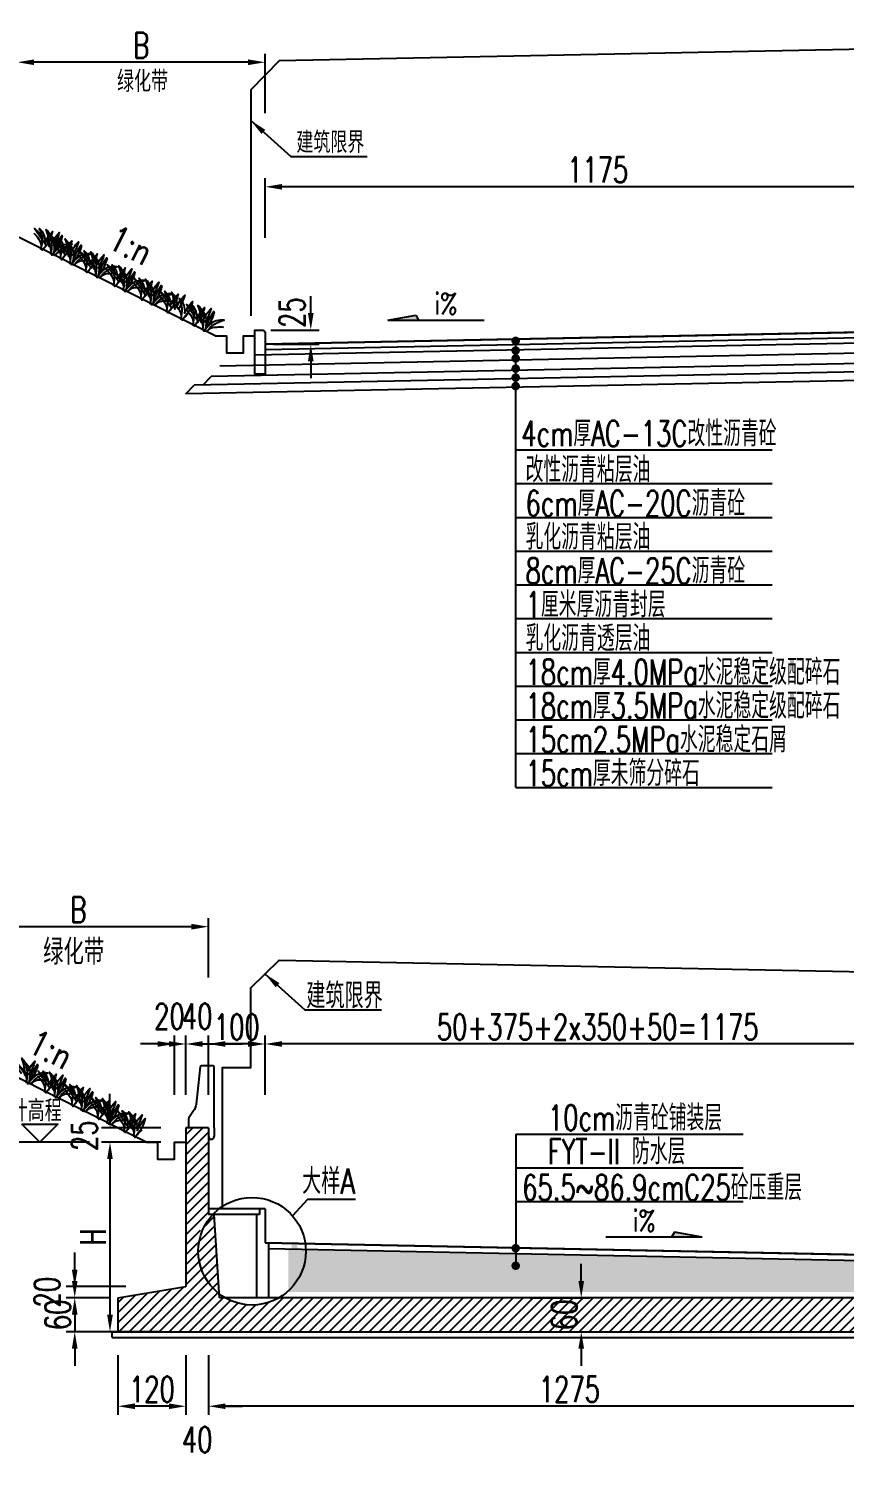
# Model space of a CAD drawing. Header units: millimetres. Extents: x -5615 to 11854, y -4751 to 15404.
# Drawn here: x -210 to 1231, y 5652 to 8173 of the extents above; entities that cross this region are included whole.
import ezdxf
from ezdxf.enums import TextEntityAlignment as Align

# ---------------------------------------------------------------- set-up
doc = ezdxf.new("R2010")
doc.units = ezdxf.units.MM
doc.header["$LTSCALE"] = 0.25
doc.header["$MEASUREMENT"] = 0
for name, color, linetype in [('1', 3, 'Continuous'), ('3', 3, 'Continuous'), ('填充', 8, 'Continuous'), ('尺寸', 7, 'Continuous'), ('建筑限界', 9, 'Continuous'), ('文字', 7, 'Continuous'), ('标注', 7, 'Continuous'), ('次轮廓线', 7, 'Continuous'), ('轮廓线', 1, 'Continuous')]:
    doc.layers.add(name, color=color, linetype=linetype)
doc.styles.get("Standard").update_dxf_attribs({"font": 'simplex1.shx', "width": 0.7, "bigfont": 'hztxt.shx'})
doc.dimstyles.new('150', dxfattribs={"dimscale": 15, "dimtxt": 3, "dimasz": 2, "dimexe": 1, "dimexo": 1, "dimgap": 0.5, "dimtad": 1, "dimdec": 1, "dimdsep": 46, "dimtxsty": 'Standard', "dimcen": 0.5, "dimadec": 0, "dimazin": 0, "dimtfac": 1, "dimtdec": 1, "dimtofl": 0, "dimtmove": 2, "dimatfit": 3, "dimfxl": 0, "dimtolj": 1, "dimtzin": 0, "dimarcsym": 0})

# ---------------------------------------------------------------- blocks, each defined once
blk = doc.blocks.new('*D95')
at = {"layer": '标注', "color": 0, "lineweight": -2}
for p, q in [((107.8684785823416, 5830.323304953831), (107.8684785823416, 5725.323304953831)), ((1382.868478582342, 5830.323304953831), (1382.868478582342, 5725.323304953831)), ((1352.868478582342, 5740.323304953831), (137.8684785823416, 5740.323304953831))]:
    blk.add_line(p, q, dxfattribs=at)
at = {"layer": '标注', "color": 0}
for points in [[(137.8684785823416, 5745.323304953831), (137.8684785823416, 5735.323304953831), (107.8684785823416, 5740.323304953831)], [(1352.868478582342, 5745.323304953831), (1352.868478582342, 5735.323304953831), (1382.868478582342, 5740.323304953831)]]:
    blk.add_solid(points, dxfattribs=at)
at = {"layer": '标注', "color": 0, "insert": (745.3684785823418, 5770.323304953831), "char_height": 45, "attachment_point": 5}
blk.add_mtext('\\A1;1275', dxfattribs=at)
blk = doc.blocks.new('*D96')
at = {"layer": '标注', "color": 0, "lineweight": -2}
for p, q in [((67.86847858234158, 5830.323304953831), (67.86847858234158, 5725.323304953831)), ((107.8684785823416, 5830.323304953831), (107.8684785823416, 5725.323304953831)), ((37.86847858234158, 5740.323304953831), (7.868478582341581, 5740.323304953831)), ((137.8684785823416, 5740.323304953831), (167.8684785823416, 5740.323304953831))]:
    blk.add_line(p, q, dxfattribs=at)
at = {"layer": '标注', "color": 0}
for points in [[(37.86847858234158, 5745.323304953831), (37.86847858234158, 5735.323304953831), (67.86847858234158, 5740.323304953831)], [(137.8684785823416, 5745.323304953831), (137.8684785823416, 5735.323304953831), (107.8684785823416, 5740.323304953831)]]:
    blk.add_solid(points, dxfattribs=at)
at = {"layer": '标注', "color": 0, "insert": (87.8684785823416, 5681.20408702929), "char_height": 45, "attachment_point": 5}
blk.add_mtext('\\A1;40', dxfattribs=at)
blk = doc.blocks.new('*D97')
at = {"layer": '标注', "color": 0, "lineweight": -2}
for p, q in [((-52.1315214176584, 5830.323304953831), (-52.13152141765841, 5725.323304953831)), ((67.86847858234158, 5830.323304953831), (67.86847858234158, 5725.323304953831)), ((37.86847858234158, 5740.323304953831), (-22.13152141765841, 5740.323304953831))]:
    blk.add_line(p, q, dxfattribs=at)
at = {"layer": '标注', "color": 0}
for points in [[(-22.13152141765841, 5745.323304953831), (-22.13152141765841, 5735.323304953831), (-52.13152141765841, 5740.323304953831)], [(37.86847858234158, 5745.323304953831), (37.86847858234158, 5735.323304953831), (67.86847858234158, 5740.323304953831)]]:
    blk.add_solid(points, dxfattribs=at)
at = {"layer": '标注', "color": 0, "insert": (7.868478582341586, 5770.323304953831), "char_height": 45, "attachment_point": 5}
blk.add_mtext('\\A1;120', dxfattribs=at)
blk = doc.blocks.new('*D105')
at = {"layer": '标注', "color": 0, "lineweight": -2}
for p, q in [((37.86847858234162, 6380.125228076032), (7.868478582341623, 6380.125228076032)), ((67.86847858234162, 6290.125228076032), (67.86847858234162, 6395.125228076032)), ((107.8684785823407, 6290.125228076032), (107.8684785823407, 6395.125228076032)), ((137.8684785823407, 6380.125228076032), (167.8684785823407, 6380.125228076032))]:
    blk.add_line(p, q, dxfattribs=at)
at = {"layer": '标注', "color": 0}
for points in [[(37.86847858234162, 6385.125228076032), (37.86847858234162, 6375.125228076032), (67.86847858234162, 6380.125228076032)], [(137.8684785823407, 6385.125228076032), (137.8684785823407, 6375.125228076032), (107.8684785823407, 6380.125228076032)]]:
    blk.add_solid(points, dxfattribs=at)
at = {"layer": '标注', "color": 0, "insert": (87.86847858234117, 6428.875228076032), "char_height": 45, "attachment_point": 5}
blk.add_mtext('\\A1;40', dxfattribs=at)
blk = doc.blocks.new('*D106')
at = {"layer": '标注', "color": 0, "lineweight": -2}
for p, q in [((207.8684785823416, 6290.125228076032), (207.8684785823416, 6395.125228076032)), ((1352.868478582342, 6380.125228076032), (237.8684785823416, 6380.125228076032)), ((1382.868478582342, 6290.125228076032), (1382.868478582342, 6395.125228076032))]:
    blk.add_line(p, q, dxfattribs=at)
at = {"layer": '标注', "color": 0}
for points in [[(237.8684785823416, 6385.125228076032), (237.8684785823416, 6375.125228076032), (207.8684785823416, 6380.125228076032)], [(1352.868478582342, 6385.125228076032), (1352.868478582342, 6375.125228076032), (1382.868478582342, 6380.125228076032)]]:
    blk.add_solid(points, dxfattribs=at)
at = {"layer": '标注', "color": 0, "insert": (795.3684785823418, 6410.125228076032), "char_height": 45, "attachment_point": 5}
blk.add_mtext('\\A1;50+375+2x350+50=1175', dxfattribs=at)
blk = doc.blocks.new('*D107')
at = {"layer": '标注', "color": 0, "lineweight": -2}
for p, q in [((107.8684785823416, 6290.125228076032), (107.8684785823416, 6395.125228076032)), ((177.8684785823416, 6380.125228076032), (137.8684785823416, 6380.125228076032)), ((207.8684785823416, 6290.125228076032), (207.8684785823416, 6395.125228076032))]:
    blk.add_line(p, q, dxfattribs=at)
at = {"layer": '标注', "color": 0}
for points in [[(137.8684785823416, 6385.125228076032), (137.8684785823416, 6375.125228076032), (107.8684785823416, 6380.125228076032)], [(177.8684785823416, 6385.125228076032), (177.8684785823416, 6375.125228076032), (207.8684785823416, 6380.125228076032)]]:
    blk.add_solid(points, dxfattribs=at)
at = {"layer": '标注', "color": 0, "insert": (157.8684785823416, 6410.125228076032), "char_height": 45, "attachment_point": 5}
blk.add_mtext('\\A1;100', dxfattribs=at)
blk = doc.blocks.new('*D89')
at = {"layer": '标注', "color": 0, "lineweight": -2}
for p, q in [((-352.1315214176566, 6497.29125409814), (-352.1315214176566, 6602.29125409814)), ((77.86847858234165, 6587.29125409814), (-322.1315214176566, 6587.29125409814)), ((107.8684785823416, 6497.29125409814), (107.8684785823417, 6602.29125409814))]:
    blk.add_line(p, q, dxfattribs=at)
at = {"layer": '标注', "color": 0}
for points in [[(-322.1315214176566, 6592.29125409814), (-322.1315214176566, 6582.29125409814), (-352.1315214176566, 6587.29125409814)], [(77.86847858234165, 6592.29125409814), (77.86847858234165, 6582.29125409814), (107.8684785823417, 6587.29125409814)]]:
    blk.add_solid(points, dxfattribs=at)
at = {"layer": '标注', "color": 0, "insert": (-122.1315214176575, 6617.29125409814), "char_height": 45, "attachment_point": 5}
blk.add_mtext('\\A1;B', dxfattribs=at)
blk = doc.blocks.new('箭头')
at = {"layer": '尺寸'}
blk.add_hatch(color=256, dxfattribs=at).paths.add_polyline_path([(8.218444865680186e-15, 0), (-0.3451224664486858, 0.5977696467225542), (-3.634189297291329, 0)])
for p, q in [((-3.634189297291329, 0), (-0.3451224664486858, 0.5977696467225542)), ((-3.634189297291272, 0), (7.736191467181328, 0)), ((-0.3451224664486858, 0.5977696467225542), (0, 1.4210854715202e-14))]:
    blk.add_line(p, q, dxfattribs=at)
blk = doc.blocks.new('*D157')
at = {"layer": '标注', "color": 0, "lineweight": -2}
for p, q in [((766.357396296604, 5961.813390789105), (766.357396296604, 5991.813390789105)), ((676.357396296604, 5931.813390789105), (781.357396296604, 5931.813390789105)), ((676.3573962966038, 5871.813390789105), (781.3573962966038, 5871.813390789105)), ((766.3573962966038, 5841.813390789105), (766.3573962966038, 5811.813390789105))]:
    blk.add_line(p, q, dxfattribs=at)
at = {"layer": '标注', "color": 0}
for points in [[(761.357396296604, 5961.813390789105), (771.357396296604, 5961.813390789105), (766.357396296604, 5931.813390789105)], [(761.3573962966038, 5841.813390789105), (771.3573962966038, 5841.813390789105), (766.3573962966038, 5871.813390789105)]]:
    blk.add_solid(points, dxfattribs=at)
at = {"layer": '标注', "color": 0, "insert": (736.3573962966029, 5901.813390789105), "char_height": 45, "attachment_point": 5, "rotation": 90}
blk.add_mtext('\\A1;60', dxfattribs=at)
blk = doc.blocks.new('*D161')
at = {"layer": '标注', "color": 0, "lineweight": -2}
for p, q in [((-66.11317987499926, 6261.813390789103), (-66.11317987499926, 6291.813390789103)), ((23.88682012500073, 6231.813390789103), (-81.11317987499928, 6231.813390789103)), ((23.88682012500072, 6206.813390789105), (-81.11317987499928, 6206.813390789105)), ((-66.11317987499928, 6176.813390789105), (-66.11317987499929, 6146.813390789105))]:
    blk.add_line(p, q, dxfattribs=at)
at = {"layer": '标注', "color": 0}
for points in [[(-71.11317987499926, 6261.813390789103), (-61.11317987499926, 6261.813390789103), (-66.11317987499928, 6231.813390789103)], [(-71.11317987499928, 6176.813390789105), (-61.11317987499928, 6176.813390789105), (-66.11317987499928, 6206.813390789105)]]:
    blk.add_solid(points, dxfattribs=at)
at = {"layer": '标注', "color": 0, "insert": (-111.2905039070611, 6218.158322965799), "char_height": 45, "attachment_point": 5, "rotation": 90}
blk.add_mtext('\\A1;25', dxfattribs=at)
blk = doc.blocks.new('*D228')
at = {"layer": '标注', "color": 0, "lineweight": -2}
for p, q in [((288.5843977656477, 7671.022089223222), (288.5843977656477, 7701.022089223222)), ((217.8684785823389, 7641.022089223222), (303.5843977656477, 7641.022089223222)), ((222.868478582343, 7616.022089223221), (303.5843977656477, 7616.022089223221)), ((288.5843977656477, 7586.022089223221), (288.5843977656477, 7556.022089223221))]:
    blk.add_line(p, q, dxfattribs=at)
at = {"layer": '标注', "color": 0}
for points in [[(283.5843977656477, 7671.022089223222), (293.5843977656477, 7671.022089223222), (288.5843977656477, 7641.022089223222)], [(283.5843977656477, 7586.022089223221), (293.5843977656477, 7586.022089223221), (288.5843977656477, 7616.022089223221)]]:
    blk.add_solid(points, dxfattribs=at)
at = {"layer": '标注', "color": 0, "insert": (255.5502800399263, 7671.768191629453), "char_height": 45, "attachment_point": 5, "rotation": 90}
blk.add_mtext('\\A1;25', dxfattribs=at)
blk = doc.blocks.new('*D235')
at = {"layer": '标注', "color": 0, "lineweight": -2}
for p, q in [((207.8684785823407, 7803.975248464152), (207.8684785823407, 7908.975248464152)), ((1352.868478582346, 7893.975248464152), (237.8684785823407, 7893.975248464152)), ((1382.868478582346, 7803.975248464152), (1382.868478582346, 7908.975248464152))]:
    blk.add_line(p, q, dxfattribs=at)
at = {"layer": '标注', "color": 0}
for points in [[(237.8684785823407, 7898.975248464152), (237.8684785823407, 7888.975248464152), (207.8684785823407, 7893.975248464152)], [(1352.868478582346, 7898.975248464152), (1352.868478582346, 7888.975248464152), (1382.868478582346, 7893.975248464152)]]:
    blk.add_solid(points, dxfattribs=at)
at = {"layer": '标注', "color": 0, "insert": (795.3684785823434, 7923.975248464152), "char_height": 45, "attachment_point": 5}
blk.add_mtext('\\A1;1175', dxfattribs=at)
blk = doc.blocks.new('*D240')
at = {"layer": '标注', "color": 0, "lineweight": -2}
for p, q in [((23.88682012500072, 6206.813390789105), (-81.11317987499928, 6206.813390789105)), ((-66.11317987499928, 6176.813390789105), (-66.11317987499935, 5901.813390789105)), ((23.88682012500066, 5871.813390789105), (-81.11317987499933, 5871.813390789105))]:
    blk.add_line(p, q, dxfattribs=at)
at = {"layer": '标注', "color": 0}
for points in [[(-71.11317987499928, 6176.813390789105), (-61.11317987499928, 6176.813390789105), (-66.11317987499928, 6206.813390789105)], [(-71.11317987499935, 5901.813390789105), (-61.11317987499935, 5901.813390789105), (-66.11317987499935, 5871.813390789105)]]:
    blk.add_solid(points, dxfattribs=at)
at = {"layer": '标注', "color": 0, "insert": (-96.11317987500028, 6039.313390789105), "char_height": 45, "attachment_point": 5, "rotation": 90}
blk.add_mtext('\\A1;H', dxfattribs=at)
blk = doc.blocks.new('*D247')
at = {"layer": '标注', "color": 0, "lineweight": -2}
for p, q in [((-128.4167022512119, 5961.813390789105), (-128.4167022512119, 5991.813390789105)), ((-67.13152141765839, 5931.813390789105), (-143.416702251212, 5931.813390789105)), ((-67.1315214176584, 5871.813390789105), (-143.416702251212, 5871.813390789105)), ((-128.416702251212, 5841.813390789105), (-128.416702251212, 5811.813390789105))]:
    blk.add_line(p, q, dxfattribs=at)
at = {"layer": '标注', "color": 0}
for points in [[(-133.4167022512119, 5961.813390789105), (-123.416702251212, 5961.813390789105), (-128.416702251212, 5931.813390789105)], [(-133.416702251212, 5841.813390789105), (-123.416702251212, 5841.813390789105), (-128.416702251212, 5871.813390789105)]]:
    blk.add_solid(points, dxfattribs=at)
at = {"layer": '标注', "color": 0, "insert": (-158.4167022512129, 5901.813390789105), "char_height": 45, "attachment_point": 5, "rotation": 90}
blk.add_mtext('\\A1;60', dxfattribs=at)
blk = doc.blocks.new('*D248')
at = {"layer": '标注', "color": 0, "lineweight": -2}
for p, q in [((-128.4167022512119, 5981.813390789105), (-128.4167022512119, 6011.813390789105)), ((-38.41670225121196, 5951.813390789105), (-143.416702251212, 5951.813390789105)), ((-67.13152141765839, 5931.813390789105), (-143.416702251212, 5931.813390789105)), ((-128.416702251212, 5901.813390789105), (-128.416702251212, 5871.813390789105))]:
    blk.add_line(p, q, dxfattribs=at)
at = {"layer": '标注', "color": 0}
for points in [[(-133.4167022512119, 5981.813390789105), (-123.416702251212, 5981.813390789105), (-128.416702251212, 5951.813390789105)], [(-133.416702251212, 5901.813390789105), (-123.416702251212, 5901.813390789105), (-128.416702251212, 5931.813390789105)]]:
    blk.add_solid(points, dxfattribs=at)
at = {"layer": '标注', "color": 0, "insert": (-177.1667022512129, 5941.813390789105), "char_height": 45, "attachment_point": 5, "rotation": 90}
blk.add_mtext('\\A1;20', dxfattribs=at)
blk = doc.blocks.new('*D251')
at = {"layer": '标注', "color": 0, "lineweight": -2}
for p, q in [((-230.1315214176566, 8023.928921167741), (-230.1315214176566, 8128.928921167741)), ((207.8684785823407, 8023.928921167741), (207.8684785823407, 8128.928921167741)), ((177.8684785823407, 8113.928921167741), (-200.1315214176566, 8113.928921167741))]:
    blk.add_line(p, q, dxfattribs=at)
at = {"layer": '标注', "color": 0}
for points in [[(-200.1315214176566, 8118.928921167741), (-200.1315214176566, 8108.928921167741), (-230.1315214176566, 8113.928921167741)], [(177.8684785823407, 8118.928921167741), (177.8684785823407, 8108.928921167741), (207.8684785823407, 8113.928921167741)]]:
    blk.add_solid(points, dxfattribs=at)
at = {"layer": '标注', "color": 0, "insert": (-11.13152141765792, 8143.928921167741), "char_height": 45, "attachment_point": 5}
blk.add_mtext('\\A1;B', dxfattribs=at)
blk = doc.blocks.new('*D299')
at = {"color": 0, "lineweight": -2}
for p, q in [((17.86847858234706, 6380.125228076032), (-12.13152141765294, 6380.125228076032)), ((47.86847858234706, 6290.125228076032), (47.86847858234707, 6395.125228076032)), ((67.8684785823416, 6290.125228076032), (67.86847858234161, 6395.125228076032)), ((97.86847858234161, 6380.125228076032), (127.8684785823416, 6380.125228076032))]:
    blk.add_line(p, q, dxfattribs=at)
at = {"color": 0}
for points in [[(17.86847858234706, 6385.125228076032), (17.86847858234706, 6375.125228076032), (47.86847858234706, 6380.125228076032)], [(97.86847858234161, 6385.125228076032), (97.86847858234161, 6375.125228076032), (67.86847858234161, 6380.125228076032)]]:
    blk.add_solid(points, dxfattribs=at)
at = {"color": 0, "insert": (38.89813803327162, 6428.875228076032), "char_height": 45, "attachment_point": 5}
blk.add_mtext('\\A1;20', dxfattribs=at)

msp = doc.modelspace()

# ---------------------------------------------------------------- hatches: boundary and pattern name
at = {"layer": '填充'}
h = msp.add_hatch(dxfattribs=at)
h.set_pattern_fill('ANSI31', color=256, scale=100, style=0)
h.set_pattern_definition([(45, (0, 0), (-8.838834764831843, 8.838834764831844), [])])
h.paths.add_polyline_path([(67.86847858234161, 5951.813390789106), (-52.1315214176584, 5931.813390789104), (-52.13152141765841, 5871.813390789106), (1482.868478582342, 5871.813390789105), (1482.868478582342, 5931.813390789106), (232.3263399183424, 5931.813390789105, -0.2678771760608786), (137.3484534281244, 5931.813390789105), (127.5133567911494, 5931.813390789105), (127.0628752786936, 5938.679292140823, -0.2333694449541621), (89.83739667323334, 6014.09218677849, -0.1896001760084784), (115.2948503334846, 6078.813390789107), (107.8684785823416, 6078.813390789108), (107.8684785823416, 6231.813390789104), (67.8684785823416, 6231.813390789105)])
h.paths.add_polyline_path([(127.0628752786936, 5938.679292140823), (117.8684785823416, 6078.813390789107), (107.8684785823416, 6078.813390789107, 0.1827072777916342), (89.83739667323334, 6014.09218677849, 0.233369444954162)], flags=17)
h = msp.add_hatch(dxfattribs=at)
h.set_pattern_fill('AR-CONC', color=256, scale=5, style=0)
h.set_pattern_definition([(130, (2965.736957164684, 1556.966737594166), (-35.86300913003767, -3.137606749129755), [3.75, -41.25]), (185, (2965.736957164684, 1556.966737594166), (6.937566680650001, 37.60960668500059), [3, -33]), (79.54860000000001, (2962.748373164684, 1556.705270594166), (-28.92546908570108, 34.47197710304768), [3.1870095, -35.0571056]), (133.8158, (2965.736957164684, 1566.966737594166), (-53.36205243128222, -8.275950716450904), [5.625, -61.875]), (83.3644, (2961.290119914684, 1566.277072244166), (-46.73313527743517, 48.70589354502209), [4.780514399999997, -52.58564999999998]), (188.8158, (2965.736957164684, 1566.966737594166), (-46.73309725668136, 48.70593004626623), [4.499999999999997, -49.49999999999998]), (159, (2960.736957164684, 1564.466737594166), (-29.84535260592308, -20.13094453326694), [3.75, -41.25]), (214, (2960.736957164684, 1564.466737594166), (-12.16576659607909, 36.25750225234265), [3, -33]), (108.5486, (2958.249845514684, 1562.789157294166), (-42.0111314290745, 16.12652483549762), [3.187009499999999, -35.05710559999998]), (142.5, (2965.736957164684, 1556.966737594166), (-0.6079927658645334, 16.64469269156557), [0, -32.59999999999999, 0, -33.5, 0, -33.125]), (172.5, (2965.736957164684, 1556.966737594166), (-13.15347687210743, 19.72058559411801), [0, -19.1, 0, -31.85, 0, -12.625]), (212.5, (2976.886957164684, 1556.966737594166), (-26.69112180862045, -1.12774358671899), [0, -12.49999999999999, 0, -38.99999999999998, 0, -51.74999999999998]), (222.5, (2981.886957164684, 1556.966737594166), (-29.15930846711931, 5.005249116615882), [0, -16.25, 0, -25.9, 0, -36.75])])
h.paths.add_polyline_path([(1382.868478582343, 5995.313390789105), (1482.868478582342, 5993.313390789106), (1482.868478582342, 5941.813390789106), (1382.868478582342, 5941.813390789105)])
h.paths.add_polyline_path([(248.8684785823416, 6017.993390789107), (254.8684785823416, 6017.873390789108), (254.8684785823416, 6027.873390789107), (264.8684785823425, 6027.673390789108), (264.8684785823407, 6017.673390789108), (279.780654308418, 6017.375147274587, -0.008641305280392253), (279.8373966732333, 6014.09218677849, -0.2108359272840689), (248.8684785823416, 5943.913696131077)])
edge = h.paths.add_edge_path()
edge.add_line((1327.868478582342, 5941.813390789107), (1327.868478582342, 5996.413390789106))
edge.add_line((1327.868478582342, 5996.413390789106), (279.780654308418, 6017.375147274586))
edge.add_arc((184.8373966732333, 6014.092186778485), 95.00000000000001, -49.53737339333088, 1.9803919958052916, ccw=False)
edge.add_line((246.4878277368107, 5941.813390789105), (1327.868478582342, 5941.813390789107))
h.paths.add_polyline_path([(1367.868478582343, 5995.613390789105), (1367.868478582343, 5941.813390789106), (1382.868478582342, 5941.813390789106), (1382.868478582343, 5995.313390789106)])

# ---------------------------------------------------------------- linework, layer by layer
at = {"ltscale": 100}
for p, q in [((650.5539543213694, 6833.295232655056), (650.5539543213623, 7618.087775838865)), ((650.5539543213715, 7429.311833463712), (1103.655145513587, 7429.311833463707)), ((650.5539543213679, 7369.710173382842), (1103.655145513587, 7369.710173382842)), ((650.5539543213679, 7310.108513301977), (1103.655145513587, 7310.108513301977)), ((650.5539543213679, 7250.506853221113), (1103.655145513587, 7250.506853221113)), ((650.5539543213679, 7190.905193140247), (1103.655145513587, 7190.905193140247)), ((650.5539543213679, 7131.303533059382), (1103.655145513587, 7131.303533059382)), ((650.5539543213679, 7071.701872978517), (1103.655145513587, 7071.701872978517)), ((650.5539543213679, 7012.100212897652), (1103.655145513587, 7012.100212897652)), ((650.5539543213679, 6952.498552816786), (1103.655145513587, 6952.498552816786)), ((650.5539543213679, 6892.896892735921), (1103.655145513587, 6892.896892735921)), ((650.5539543213679, 6833.295232655056), (1103.655145513587, 6833.295232655056)), ((650.5539543213747, 6220.975106112265), (650.5539543213625, 5988.553247765149)), ((650.5539543213771, 6220.975106112266), (1052.363551975002, 6220.975106112262)), ((650.5539543213716, 6161.373446031396), (1052.363551974997, 6161.373446031392)), ((650.553954321368, 6101.771785950526), (1052.363551974997, 6101.771785950526))]:
    msp.add_line(p, q, dxfattribs=at)
for p, q in [((67.86847858234114, 7528.222089223224), (82.86847858234113, 7543.522089223224)), ((97.86847858234113, 7543.822089223223), (112.8684785823411, 7559.12208922322)), ((-102.2211072197837, 6206.813390789105), (-238.1097724922669, 6206.813390789105)), ((282.8854357706741, 6105.179112811683), (256.3425532101865, 6076.638270497823)), ((367.4947589687008, 6105.179112811684), (282.8854357706741, 6105.179112811683))]:
    msp.add_line(p, q)
at = {"const_width": 7.5}
for points in [[(646.8039543213625, 7621.837775838865, 1), (654.3039543213625, 7621.837775838865, 1)], [(646.8039543213625, 7604.825015545017, 1), (654.3039543213625, 7604.825015545017, 1)], [(646.8039543213625, 7590.992784134864, 1), (654.3039543213625, 7590.992784134864, 1)], [(646.8039543213625, 7572.851872129069, 1), (654.3039543213625, 7572.851872129069, 1)], [(646.8039543213625, 7557.015973875563, 1), (654.3039543213625, 7557.015973875563, 1)], [(646.8039543213625, 7541.95349926103, 1), (654.3039543213625, 7541.95349926103, 1)], [(646.8039543213625, 6019.39823946915, 1), (654.3039543213625, 6019.39823946915, 1)], [(646.8039543213625, 5988.553247765149, 1), (654.3039543213625, 5988.553247765149, 1)]]:
    msp.add_lwpolyline(points, format="xyb", close=True, dxfattribs=at)
msp.add_lwpolyline([(117.8684785823443, 6231.813390789105), (117.8684785823443, 6339.313390789105, 0.414213562373095), (115.3684785823443, 6341.813390789105), (95.4203983563666, 6341.813390789105, 0.3839792986595361), (92.93398881280791, 6339.573712862121), (86.05026103376657, 6273.825287280245, -0.1263331657491093), (81.63381781413773, 6261.935479282888), (73.31505366816044, 6249.956458912681, 0.1529225105705336), (72.86847858234432, 6248.530469388944), (72.86847858234432, 6231.813390789105)], format="xyb")
msp.add_circle((184.8373966732333, 6014.09218677849), 95)
at = {"layer": '1', "color": 1, "linetype": 'Continuous'}
msp.add_lwpolyline([(189.8684785823434, 7562.792426136363), (189.8684785823407, 7641.022089223222), (202.8684785823389, 7641.022089223222, -0.4142135623730951), (207.8684785823407, 7636.022089223222), (207.868478582343, 7562.792426136363)], format="xyb", close=True, dxfattribs=at)
at = {"layer": '3', "color": 9}
for points in [[(-200.3756238355795, 7812.3815915764, -0.03949780347352688), (-192.4410985302484, 7802.075531258685, -0.232086957546342), (-188.0686457959746, 7784.056478233556, 0.1911866529753958), (-190.6656891608327, 7820.439335544, -0.2267194896298997), (-181.329216020808, 7794.493113791405, -0.09120295402058273), (-167.4455310492121, 7815.161987127788, -0.12390744431983), (-185.6993080853845, 7781.989359559079, -0.06249467686856387), (-172.5008775347646, 7795.428537017105)], [(-179.1803241500611, 7790.843436509008, -0.01337500896719315), (-199.3825585566765, 7820.537691117103, -0.001491993746188416), (-175.3454706378088, 7797.626848802135, -0.3024069964446792), (-173.3146584447322, 7788.505541617681, 0.1063995794464212), (-179.0024720376177, 7818.706858472061, -0.2267194896298997), (-169.6659988975935, 7792.760636719468, -0.09120295402058273), (-155.7823139260008, 7813.429510055849, -0.074281971914058), (-166.7789491714725, 7788.756673796171)], [(-183.2321140473168, 7803.80983668227, -0.03949780347352688), (-175.2975887419861, 7793.503776364555, -0.232086957546342), (-170.9251360077124, 7775.484723339424, 0.1911866529753958), (-173.5221793725705, 7811.867580649868, -0.2267194896298997), (-164.1857062325457, 7785.921358897275, -0.09120295402058273), (-150.3020212609495, 7806.590232233656, -0.12390744431983), (-168.5557982971222, 7773.417604664949, -0.06249467686856387), (-155.3573677465024, 7786.856782122973)], [(-166.6029346468558, 7795.495246982037, -0.03949780347352688), (-158.6684093415247, 7785.189186664323, -0.232086957546342), (-154.2959566072509, 7767.170133639193, 0.1911866529753958), (-156.892999972109, 7803.552990949637, -0.2267194896298997), (-147.5565268320843, 7777.606769197045, -0.09120295402058273), (-133.672841860488, 7798.275642533426, -0.12390744431983), (-151.9266188966608, 7765.103014964719, -0.06249467686856387), (-138.728188346041, 7778.542192422742)], [(-133.2989736338873, 7779.777439654382, 0.03949780347352688), (-146.3045370712539, 7779.941423708014, 0.232086957546342), (-163.3432511319215, 7772.627954080354, -0.1911866529753958), (-132.6787392646565, 7792.380033774735, 0.2267194896298997), (-159.0376005507446, 7784.281479235201, 0.09120295402058273), (-150.8327128645956, 7807.789751214304, 0.12390744431983), (-166.418548697859, 7773.283153044143, 0.06249467686856387), (-163.5862650618096, 7791.905403959453)], [(-145.4076349613374, 7773.957091914645, -0.01337500896719315), (-165.6098693679528, 7803.651346522741, -0.001491993746188416), (-141.5727814490847, 7780.740504207773, -0.3024069964446792), (-139.5419692560081, 7771.619197023319, 0.1063995794464212), (-145.229782848894, 7801.820513877698, -0.2267194896298997), (-135.8933097088693, 7775.874292125106, -0.09120295402058273), (-122.0096247372767, 7796.543165461487, -0.074281971914058), (-133.0062599827484, 7771.870329201808)], [(-149.4594248585931, 7786.923492087907, -0.03949780347352688), (-141.524899553262, 7776.617431770193, -0.232086957546342), (-137.1524468189882, 7758.598378745061, 0.1911866529753958), (-139.7494901838463, 7794.981236055505, -0.2267194896298997), (-130.4130170438216, 7769.035014302913, -0.09120295402058273), (-116.5293320722253, 7789.703887639293, -0.12390744431983), (-134.7831091083981, 7756.531260070587, -0.06249467686856387), (-121.5846785577783, 7769.97043752861)], [(-99.52628444516222, 7762.891095060019, 0.03949780347352688), (-112.5318478825297, 7763.055079113651, 0.232086957546342), (-129.5705619431974, 7755.741609485994, -0.1911866529753958), (-98.90605007593194, 7775.493689180373, 0.2267194896298997), (-125.2649113620205, 7767.395134640838, 0.09120295402058273), (-117.0600236758705, 7790.903406619941, 0.12390744431983), (-132.6458595091349, 7756.396808449782, 0.06249467686856387), (-129.8135758730855, 7775.01905936509)], [(-121.4220103276548, 7772.904784822437, -0.03949780347352688), (-113.4874850223241, 7762.598724504723, -0.232086957546342), (-109.1150322880499, 7744.579671479592, 0.1911866529753958), (-111.7120756529084, 7780.962528790035, -0.2267194896298997), (-102.3756025128837, 7755.016307037443, -0.09120295402058273), (-88.49191754128697, 7775.685180373824, -0.12390744431983), (-106.7456945774602, 7742.512552805118, -0.06249467686856387), (-93.54726402683991, 7755.95173026314)], [(-100.2267106421364, 7751.366629755045, -0.01337500896719315), (-120.4289450487518, 7781.060884363141, -0.001491993746188416), (-96.3918571298841, 7758.150042048171, -0.3024069964446792), (-94.36104493680705, 7749.028734863717, 0.1063995794464212), (-100.0488585296935, 7779.230051718098, -0.2267194896298997), (-90.71238538966873, 7753.283829965506, -0.09120295402058273), (-76.82870041807564, 7773.952703301885, -0.074281971914058), (-87.82533566354732, 7749.279867042208)], [(-104.2785005393921, 7764.333029928305, -0.03949780347352688), (-96.34397523406142, 7754.026969610591, -0.232086957546342), (-91.97152249978717, 7736.007916585461, 0.1911866529753958), (-94.56856586464573, 7772.390773895905, -0.2267194896298997), (-85.232092724621, 7746.444552143312, -0.09120295402058273), (-71.34840775302428, 7767.113425479693, -0.12390744431983), (-89.60218478919751, 7733.940797910986, -0.06249467686856387), (-76.40375423857722, 7747.37997536901)], [(-54.34536012596163, 7740.300632900418, 0.03949780347352688), (-67.35092356332916, 7740.46461695405, 0.232086957546342), (-84.38963762399635, 7733.151147326392, -0.1911866529753958), (-53.7251257567309, 7752.903227020773, 0.2267194896298997), (-80.0839870428199, 7744.804672481238, 0.09120295402058273), (-71.87909935666949, 7768.312944460341, 0.12390744431983), (-87.46493518993384, 7733.80634629018, 0.06249467686856387), (-84.6326515538849, 7752.428597205489)], [(-72.13342665291157, 7748.260492985065, -0.03949780347352688), (-64.19890134758089, 7737.95443266735, -0.232086957546342), (-59.82644861330664, 7719.935379642221, 0.1911866529753958), (-62.42349197816475, 7756.318236952665, -0.2267194896298997), (-53.08701883814047, 7730.372015200071, -0.09120295402058273), (-39.20333386654374, 7751.040888536453, -0.12390744431983), (-57.45711090271652, 7717.868260967745, -0.06249467686856387), (-44.25868035209669, 7731.307438425769)], [(-50.93812696739315, 7726.722337917674, -0.01337500896719315), (-71.14036137400853, 7756.416592525768, -0.001491993746188416), (-47.10327345514088, 7733.505750210799, -0.3024069964446792), (-45.07246126206383, 7724.384443026346, 0.1063995794464212), (-50.76027485494978, 7754.585759880726, -0.2267194896298997), (-41.42380171492505, 7728.639538128134, -0.09120295402058273), (-27.54011674333242, 7749.308411464514, -0.074281971914058), (-38.5367519888041, 7724.635575204836)], [(-54.98991686464888, 7739.688738090934, -0.03949780347352688), (-47.0553915593182, 7729.382677773219, -0.232086957546342), (-42.68293882504395, 7711.363624748089, 0.1911866529753958), (-45.27998218990251, 7747.746482058533, -0.2267194896298997), (-35.94350904987778, 7721.80026030594, -0.09120295402058273), (-22.05982407828105, 7742.469133642321, -0.12390744431983), (-40.31360111445429, 7709.296506073614, -0.06249467686856387), (-27.115170563834, 7722.735683531638)], [(-5.056776451217956, 7715.656341063046, 0.03949780347352688), (-18.06233988858548, 7715.820325116679, 0.232086957546342), (-35.10105394925313, 7708.50685548902, -0.1911866529753958), (-4.436542081987682, 7728.2589351834, 0.2267194896298997), (-30.79540336807668, 7720.160380643866, 0.09120295402058273), (-22.59051568192626, 7743.668652622969, 0.12390744431983), (-38.17635151519062, 7709.162054452809, 0.06249467686856387), (-35.34406787914122, 7727.784305368118)], [(-24.4675314891897, 7724.427545403204, -0.03949780347352688), (-16.53300618385902, 7714.121485085489, -0.232086957546342), (-12.16055344958522, 7696.102432060359, 0.1911866529753958), (-14.75759681444333, 7732.485289370803, -0.2267194896298997), (-5.421123674418595, 7706.539067618211, -0.09120295402058273), (8.462561297177672, 7727.207940954591, -0.12390744431983), (-9.791215738995106, 7694.035313385884, -0.06249467686856387), (3.407214811625181, 7707.474490843908)], [(-3.27223180367173, 7702.889390335812, -0.01337500896719315), (-23.47446621028712, 7732.583644943908, -0.001491993746188416), (0.5626217085809913, 7709.672802628938, -0.3024069964446792), (2.59343390165759, 7700.551495444484, 0.1063995794464212), (-3.094379691228369, 7730.752812298864, -0.2267194896298997), (6.242093448796368, 7704.806590546273, -0.09120295402058273), (20.125778420389, 7725.475463882653, -0.074281971914058), (9.129143174917317, 7700.802627622975)], [(-7.32402170092746, 7715.855790509073, -0.03949780347352688), (0.6105036044036751, 7705.549730191358, -0.232086957546342), (4.982956338677468, 7687.530677166228, 0.1911866529753958), (2.385912973819359, 7723.913534476672, -0.2267194896298997), (11.7223861138441, 7697.967312724079, -0.09120295402058273), (25.60607108544036, 7718.63618606046, -0.12390744431983), (7.352294049267584, 7685.463558491753, -0.06249467686856387), (20.55072459988787, 7698.902735949777)], [(42.60911871250346, 7691.823393481185, 0.03949780347352688), (29.60355527513593, 7691.987377534817, 0.232086957546342), (12.56484121446829, 7684.673907907159, -0.1911866529753958), (43.22935308173419, 7704.425987601539, 0.2267194896298997), (16.87049179564519, 7696.327433062004, 0.09120295402058273), (25.07537948179515, 7719.835705041108, 0.12390744431983), (9.489543648530798, 7685.329106870948, 0.06249467686856387), (12.32182728458019, 7703.951357786256)], [(21.28120101930017, 7701.553179148958, -0.03949780347352688), (29.21572632463085, 7691.247118831244, -0.232086957546342), (33.5881790589051, 7673.228065806115, 0.1911866529753958), (30.99113569404699, 7709.610923116557, -0.2267194896298997), (40.32760883407127, 7683.664701363965, -0.09120295402058273), (54.21129380566799, 7704.333574700346, -0.12390744431983), (35.95751676949521, 7671.160947131639, -0.06249467686856387), (49.15594732011505, 7684.600124589662)], [(42.47650070481859, 7680.015024081567, -0.01337500896719315), (22.2742662982032, 7709.709278689662, -0.001491993746188416), (46.31135421707086, 7686.798436374693, -0.3024069964446792), (48.34216641014791, 7677.67712919024, 0.1063995794464212), (42.65435281726195, 7707.87844604462, -0.2267194896298997), (51.99082595728669, 7681.932224292027, -0.09120295402058273), (65.87451092887932, 7702.601097628407, -0.074281971914058), (54.87787568340764, 7677.928261368729)], [(46.72251354420678, 7688.832522886505, -0.03949780347352688), (54.65703884953746, 7678.526462568791, -0.232086957546342), (59.0294915838117, 7660.50740954366, 0.1911866529753958), (56.4324482189536, 7696.890266854104, -0.2267194896298997), (65.76892135897788, 7670.944045101512, -0.09120295402058273), (79.6526063305746, 7691.612918437892, -0.12390744431983), (61.39882929440182, 7658.440290869185, -0.06249467686856387), (74.59725984502165, 7671.879468327209)], [(67.933327511279, 7678.227115902969, -0.03949780347352688), (75.86785281661014, 7667.921055585254, -0.232086957546342), (80.24030555088393, 7649.902002560125, 0.1911866529753958), (77.64326218602582, 7686.284859870568, -0.2267194896298997), (86.97973532605056, 7660.338638117975, -0.09120295402058273), (100.8634202976468, 7681.007511454356, -0.12390744431983), (82.60964326147405, 7647.834883885649, -0.06249467686856387), (95.80807381209388, 7661.274061343673)], [(89.12862719679833, 7656.688960835577, -0.01337500896719315), (68.92639279018294, 7686.383215443672, -0.001491993746188416), (92.9634807090506, 7663.472373128703, -0.3024069964446792), (94.99429290212765, 7654.351065944249, 0.1063995794464212), (89.3064793092417, 7684.552382798629, -0.2267194896298997), (98.64295244926643, 7658.606161046037, -0.09120295402058273), (112.5266374208591, 7679.275034382417, -0.074281971914058), (101.5300021753874, 7654.60219812274)], [(85.0768372995426, 7669.655361008837, -0.03949780347352688), (93.01136260487328, 7659.349300691122, -0.232086957546342), (97.38381533914753, 7641.330247665993, 0.1911866529753958), (94.78677197428942, 7677.713104976437, -0.2267194896298997), (104.1232451143137, 7651.766883223843, -0.09120295402058273), (118.0069300859104, 7672.435756560225, -0.12390744431983), (99.75315304973765, 7639.263128991517, -0.06249467686856387), (112.9515836003575, 7652.702306449542)], [(135.0099777129735, 7645.62296398095, 0.03949780347352688), (122.004414275606, 7645.786948034582, 0.232086957546342), (104.9657002149384, 7638.473478406923, -0.1911866529753958), (135.6302120822038, 7658.225558101304, 0.2267194896298997), (109.2713507961148, 7650.127003561769, 0.09120295402058273), (117.4762384822652, 7673.635275540872, 0.12390744431983), (101.8904026490009, 7639.128677370712, 0.06249467686856387), (104.7226862850503, 7657.750928286021)], [(-222.2267106421373, 6327.157931320929, -0.01337500896719315), (-242.4289450487527, 6356.852185929023, -0.001491993746188416), (-218.391857129885, 6333.941343614055, -0.3024069964446792), (-216.3610449368075, 6324.820036429601, 0.1063995794464212), (-222.0488585296944, 6355.02135328398, -0.2267194896298997), (-212.7123853896692, 6329.075131531388, -0.09120295402058273), (-198.8287004180766, 6349.744004867769, -0.074281971914058), (-209.8253356635478, 6325.071168608091)], [(-226.2785005393926, 6340.124331494188, -0.03949780347352688), (-218.3439752340623, 6329.818271176473, -0.232086957546342), (-213.9715224997876, 6311.799218151345, 0.1911866529753958), (-216.5685658646466, 6348.182075461787, -0.2267194896298997), (-207.2320927246215, 6322.235853709195, -0.09120295402058273), (-193.3484077530252, 6342.904727045576, -0.12390744431983), (-211.602184789198, 6309.732099476869, -0.06249467686856387), (-198.4037542385777, 6323.171276934892)], [(-176.3453601259616, 6316.091934466302, 0.03949780347352688), (-189.3509235633296, 6316.255918519933, 0.232086957546342), (-206.3896376239968, 6308.942448892274, -0.1911866529753958), (-175.7251257567314, 6328.694528586656, 0.2267194896298997), (-202.0839870428204, 6320.59597404712, 0.09120295402058273), (-193.8790993566699, 6344.104246026224, 0.12390744431983), (-209.4649351899343, 6309.597647856062, 0.06249467686856387), (-206.6326515538858, 6328.219898771371)], [(-194.133426652912, 6324.051794550947, -0.03949780347352688), (-186.1989013475813, 6313.745734233233, -0.232086957546342), (-181.8264486133071, 6295.726681208104, 0.1911866529753958), (-184.4234919781657, 6332.109538518546, -0.2267194896298997), (-175.0870188381405, 6306.163316765955, -0.09120295402058273), (-161.2033338665447, 6326.832190102336, -0.12390744431983), (-179.457110902717, 6293.659562533629, -0.06249467686856387), (-166.2586803520967, 6307.098739991652)], [(-172.9381269673941, 6302.513639483557, -0.01337500896719315), (-193.140361374009, 6332.207894091652, -0.001491993746188416), (-169.1032734551413, 6309.297051776683, -0.3024069964446792), (-167.0724612620643, 6300.175744592229, 0.1063995794464212), (-172.7602748549507, 6330.377061446608, -0.2267194896298997), (-163.4238017149255, 6304.430839694016, -0.09120295402058273), (-149.5401167433333, 6325.099713030397, -0.074281971914058), (-160.5367519888041, 6300.426876770719)], [(-176.9899168646493, 6315.480039656816, -0.03949780347352688), (-169.0553915593187, 6305.173979339102, -0.232086957546342), (-164.6829388250444, 6287.154926313972, 0.1911866529753958), (-167.279982189903, 6323.537783624415, -0.2267194896298997), (-157.9435090498778, 6297.591561871824, -0.09120295402058273), (-144.059824078282, 6318.260435208204, -0.12390744431983), (-162.3136011144543, 6285.087807639497, -0.06249467686856387), (-149.115170563834, 6298.526985097521)], [(-127.0567764512184, 6291.44764262893, 0.03949780347352688), (-140.0623398885859, 6291.611626682562, 0.232086957546342), (-157.1010539492536, 6284.298157054903, -0.1911866529753958), (-126.4365420819877, 6304.050236749285, 0.2267194896298997), (-152.7954033680767, 6295.951682209748, 0.09120295402058273), (-144.5905156819267, 6319.459954188853, 0.12390744431983), (-160.1763515151911, 6284.953356018691, 0.06249467686856387), (-157.3440678791421, 6303.575606934)], [(-146.4675314891902, 6300.218846969087, -0.03949780347352688), (-138.5330061838599, 6289.912786651373, -0.232086957546342), (-134.1605534495852, 6271.893733626243, 0.1911866529753958), (-136.7575968144442, 6308.276590936686, -0.2267194896298997), (-127.4211236744191, 6282.330369184094, -0.09120295402058273), (-113.5374387028228, 6302.999242520475, -0.12390744431983), (-131.7912157389951, 6269.826614951769, -0.06249467686856387), (-118.5927851883753, 6283.265792409792)], [(-125.2722318036722, 6278.680691901696, -0.01337500896719315), (-145.4744662102871, 6308.374946509791, -0.001491993746188416), (-121.4373782914199, 6285.464104194823, -0.3024069964446792), (-119.4065660983424, 6276.342797010368, 0.1063995794464212), (-125.0943796912288, 6306.544113864747, -0.2267194896298997), (-115.7579065512036, 6280.597892112156, -0.09120295402058273), (-101.8742215796115, 6301.266765448537, -0.074281971914058), (-112.8708568250827, 6276.593929188859)], [(-129.3240217009275, 6291.647092074955, -0.03949780347352688), (-121.3894963955972, 6281.341031757241, -0.232086957546342), (-117.0170436613225, 6263.321978732112, 0.1911866529753958), (-119.6140870261811, 6299.704836042554, -0.2267194896298997), (-110.2776138861564, 6273.758614289963, -0.09120295402058273), (-96.39392891456009, 6294.427487626343, -0.12390744431983), (-114.6477059507324, 6261.254860057637, -0.06249467686856387), (-101.4492754001126, 6274.69403751566)], [(-79.39088128749654, 6267.614695047069, 0.03949780347352688), (-92.39644472486407, 6267.778679100701, 0.232086957546342), (-109.4351587855317, 6260.465209473042, -0.1911866529753958), (-78.77064691826581, 6280.217289167424, 0.2267194896298997), (-105.1295082043548, 6272.118734627888, 0.09120295402058273), (-96.92462051820485, 6295.627006606992, 0.12390744431983), (-112.5104563514692, 6261.12040843683, 0.06249467686856387), (-109.6781727154203, 6279.742659352139)], [(-100.7187989806998, 6277.344480714842, -0.03949780347352688), (-92.7842736753696, 6267.038420397127, -0.232086957546342), (-88.4118209410949, 6249.019367371999, 0.1911866529753958), (-91.00886430595347, 6285.402224682441, -0.2267194896298997), (-81.67239116592873, 6259.456002929849, -0.09120295402058273), (-67.78870619433246, 6280.12487626623, -0.12390744431983), (-86.04248323050479, 6246.952248697523, -0.06249467686856387), (-72.84405267988495, 6260.391426155546)], [(-79.52349929518186, 6255.806325647452, -0.01337500896719315), (-99.7257337017968, 6285.500580255546, -0.001491993746188416), (-75.6886457829296, 6262.589737940577, -0.3024069964446792), (-73.65783358985209, 6253.468430756124, 0.1063995794464212), (-79.3456471827385, 6283.669747610502, -0.2267194896298997), (-70.00917404271331, 6257.72352585791, -0.09120295402058273), (-56.12548907112114, 6278.392399194291, -0.074281971914058), (-67.12212431659236, 6253.719562934613)], [(-83.57528919243714, 6268.772725820711, -0.03949780347352688), (-75.64076388710691, 6258.466665502996, -0.232086957546342), (-71.26831115283221, 6240.447612477867, 0.1911866529753958), (-73.86535451769078, 6276.83046978831, -0.2267194896298997), (-64.52888137766558, 6250.884248035718, -0.09120295402058273), (-50.64519640606977, 6271.553121372099, -0.12390744431983), (-68.8989734422421, 6238.380493803392, -0.06249467686856387), (-55.70054289162226, 6251.819671261415)], [(-33.64214877900622, 6244.740328792825, 0.03949780347352688), (-46.64771221637375, 6244.904312846456, 0.232086957546342), (-63.68642627704139, 6237.590843218797, -0.1911866529753958), (-33.02191440977549, 6257.342922913179, 0.2267194896298997), (-59.38077569586449, 6249.244368373643, 0.09120295402058273), (-51.17588800971453, 6272.752640352747, 0.12390744431983), (-66.76172384297888, 6238.246042182585, 0.06249467686856387), (-63.92944020692994, 6256.868293097894)], [(-54.06667248872009, 6254.018417468852, -0.03949780347352688), (-46.13214718338941, 6243.712357151137, -0.232086957546342), (-41.75969444911516, 6225.693304126008, 0.1911866529753958), (-44.35673781397372, 6262.076161436451, -0.2267194896298997), (-35.02026467394853, 6236.129939683859, -0.09120295402058273), (-21.13657970235226, 6256.79881302024, -0.12390744431983), (-39.39035673852504, 6223.626185451533, -0.06249467686856387), (-26.19192618790476, 6237.065362909557)], [(-32.87137280320167, 6232.480262401462, -0.01337500896719315), (-53.07360720981706, 6262.174517009556, -0.001491993746188416), (-29.0365192909494, 6239.263674694587, -0.3024069964446792), (-27.00570709787189, 6230.142367510134, 0.1063995794464212), (-32.69352069075876, 6260.343684364512, -0.2267194896298997), (-23.35704755073357, 6234.397462611921, -0.09120295402058273), (-9.47336257914094, 6255.066335948301, -0.074281971914058), (-20.46999782461216, 6230.393499688624)], [(-36.92316270045694, 6245.446662574721, -0.03949780347352688), (-28.98863739512672, 6235.140602257006, -0.232086957546342), (-24.61618466085201, 6217.121549231877, 0.1911866529753958), (-27.21322802571103, 6253.50440654232, -0.2267194896298997), (-17.87675488568584, 6227.558184789728, -0.09120295402058273), (-3.993069914089574, 6248.227058126109, -0.12390744431983), (-22.24684695026235, 6215.054430557402, -0.06249467686856387), (-9.048416399642065, 6228.493608015426)]]:
    msp.add_lwpolyline(points, format="xyb", dxfattribs=at)
at = {"layer": '建筑限界'}
for points in [[(1407.868478582343, 7739.522089223223), (1407.868478582343, 8090.022089223221), (1357.868478582343, 8139.022089223221), (232.868478582342, 8116.522089223221), (182.868478582342, 8065.522089223221), (182.868478582342, 7666.022089223221)], [(207.868478582343, 7616.022089223221), (1382.868478582346, 7639.522089223221)], [(132.8684785823416, 6088.813390789107), (132.8684785823416, 6338.813390789107), (182.8684785823416, 6338.813390789107), (182.8684785823416, 6479.313390789104), (232.8684785823415, 6528.313390789105), (1357.868478582343, 6505.813390789103), (1407.868478582343, 6454.813390789103), (1407.868478582343, 6105.313390789106)], [(1382.868478582347, 6005.313390789104), (207.8684785823414, 6028.813390789104)]]:
    msp.add_lwpolyline(points, dxfattribs=at)
at = {"layer": '次轮廓线'}
for p, q in [((1482.86847858234, 7622.522089223223), (189.8684785823423, 7596.66208922322)), ((1382.86847858234, 7639.522089223221), (207.8684785823402, 7616.022089223221)), ((1482.86847858234, 7631.522089223223), (207.8684785823402, 7606.02208922322)), ((1482.86847858234, 7604.522089223223), (127.8684785823411, 7577.42208922322)), ((1482.86847858234, 7571.522089223223), (82.86847858234113, 7543.522089223223)), ((1482.86847858234, 7586.522089223223), (112.8684785823411, 7559.12208922322)), ((1482.86847858234, 7556.522089223223), (67.86847858234114, 7528.222089223224)), ((207.8684785823416, 6088.813390789107), (107.8684785823407, 6088.813390789107)), ((197.8684785823416, 6078.813390789107), (107.8684785823416, 6078.813390789107)), ((192.8684785823416, 6078.813390789107), (192.8684785823416, 5931.813390789106)), ((197.8684785823416, 6088.813390789107), (197.8684785823416, 6078.813390789107)), ((207.8684785823416, 6088.813390789107), (207.8684785823416, 6028.813390789108)), ((207.8684785823407, 6028.813390789107), (1382.868478582343, 6005.313390789105)), ((213.8684785823416, 6028.693390789106), (213.8684785823416, 5931.813390789104)), ((213.8684785823416, 6018.693390789107), (1482.868478582342, 5993.313390789105)), ((-62.1315214176584, 5861.813390789105), (-62.1315214176584, 5871.813390789105)), ((-62.1315214176584, 5861.813390789105), (3027.868478582342, 5861.813390789105))]:
    msp.add_line(p, q, dxfattribs=at)
msp.add_lwpolyline([(-221.8017938982679, 6238.633195942501), (-158.1621835914752, 6238.633195942501), (-189.9819887448697, 6206.813390789105)], close=True, dxfattribs=at)
at = {"layer": '轮廓线'}
for p, q in [((119.868478582342, 7631.022089223222), (-230.1315214176566, 7806.022089223222)), ((-2.131521417658405, 6206.813390789105), (-352.1315214176566, 6381.813390789103)), ((67.8684785823416, 6231.813390789105), (67.8684785823416, 5951.813390789106)), ((107.8684785823416, 6231.813390789105), (67.8684785823416, 6231.813390789105)), ((107.8684785823416, 6231.813390789105), (107.8684785823416, 6078.813390789107)), ((117.8684785823443, 6231.813390789105), (117.8684785823443, 6216.813390789105)), ((117.8684785823416, 6078.813390789107), (107.8684785823416, 6078.813390789107)), ((127.5133567911494, 5931.813390789105), (117.8684785823416, 6078.813390789107)), ((-52.1315214176584, 5931.813390789105), (67.8684785823416, 5951.813390789105)), ((-52.1315214176584, 5931.813390789105), (-52.1315214176584, 5871.813390789105)), ((2837.756119031781, 5931.813390789106), (127.5133567911494, 5931.813390789105)), ((-62.1315214176584, 5871.813390789105), (3027.868478582342, 5871.813390789105))]:
    msp.add_line(p, q, dxfattribs=at)
for points in [[(119.8684785823385, 7631.022089223224), (139.8684785823385, 7631.022089223224), (139.8684785823385, 7601.022089223224), (169.8684785823385, 7601.022089223224), (169.8684785823385, 7631.022089223224), (189.8684785823385, 7631.022089223224)], [(-2.131521417652948, 6206.813390789106), (17.86847858234705, 6206.813390789106), (17.86847858234705, 6176.813390789106), (47.86847858234705, 6176.813390789106), (47.86847858234705, 6206.813390789106), (67.86847858234705, 6206.813390789106)]]:
    msp.add_lwpolyline(points, dxfattribs=at)
msp.add_arc((112.8684785823443, 6216.813390789107), 5, 180, 0, dxfattribs=at)

# ---------------------------------------------------------------- block references
at = {"layer": '尺寸', "yscale": 15, "zscale": 15}
for p, xscale in [((479.0867967152158, 7658.198109372124), 15), ((925.7021105289359, 6038.93776851779), -15)]:
    msp.add_blockref('箭头', p, dxfattribs=dict(at, xscale=xscale))

# ---------------------------------------------------------------- texts
at = {"width": 0.8}
msp.add_text('绿化带', height=37.49999999999999, dxfattribs=at).set_placement((-8.586448578966184, 8080.255509118735), align=Align.MIDDLE_CENTER)
at = {"layer": '文字'}
for s, height, width, p in [('建筑限界', 37.5, 0.8, (323.2089944288305, 7972.352356472599)), ('i%%%', 37.49999999999999, 0.8, (527.2466956531248, 7687.155328624389)), ('绿化带', 45, 0.8, (-130.213623743025, 6542.634319898971)), ('建筑限界', 45, 0.75, (348.2089944288945, 6465.240469749546)), ('U形槽顶设计高程', 37.50000000000001, 0.8, (-270.5860545868563, 6262.260010433436)), ('大样A', 45, 0.75, (320.0470578385721, 6137.760981316566)), ('i%%%', 37.49999999999999, 0.8, (877.5422115910269, 6067.894987770054))]:
    msp.add_text(s, height=height, dxfattribs=dict(at, width=width)).set_placement(p, align=Align.MIDDLE_CENTER)
at = {"layer": '文字', "width": 0.8}
for p in [(-29.70298541166994, 7790.695928447942), (-170.8839361108694, 6370.28776501161)]:
    msp.add_text('1:n', height=45, rotation=333.2584345132075, dxfattribs=at).set_placement(p, align=Align.MIDDLE_CENTER)
at = {"layer": '文字', "width": 0.7}
for s, p in [('4cm厚AC-13C改性沥青砼', (660.5502241414749, 7435.631915846881)), ('改性沥青粘层油', (668.0078382278059, 7372.026999727032)), ('6cm厚AC-20C沥青砼', (668.0078382278059, 7312.425339646166)), ('乳化沥青粘层油', (668.0078382278059, 7252.823679565302)), ('8cm厚AC-25C沥青砼', (668.0078382278059, 7193.222019484437)), ('1厘米厚沥青封层', (668.0078382278059, 7133.620359403571)), ('乳化沥青透层油', (668.0078382278059, 7074.018699322706)), ('18cm厚4.0MPa水泥稳定级配碎石', (668.0078382278059, 7014.417039241841)), ('18cm厚3.5MPa水泥稳定级配碎石', (668.0078382278059, 6954.815379160976)), ('15cm2.5MPa水泥稳定石屑', (668.0078382278059, 6895.21371908011)), ('15cm厚未筛分碎石', (668.0078382278059, 6835.612058999245)), ('10cm沥青砼铺装层', (707.4926055994591, 6227.295188495435)), ('FYT-II 防水层', (707.4926055994537, 6167.693528414566)), ('65.5~86.9cmC25砼压重层', (662.0733112144716, 6104.088612294716))]:
    msp.add_text(s, height=45, dxfattribs=at).set_placement(p)

# ---------------------------------------------------------------- dimensions: what is measured, and where the dimension line sits
dim = msp.add_linear_dim(base=(47.86847858234706, 6380.125228076032), p1=(67.8684785823416, 6231.813390789105), p2=(47.86847858234705, 6206.813390789106), dimstyle='150')
dim.commit()
dim.dimension.update_dxf_attribs({"geometry": '*D299', "text_midpoint": (38.89813803327162, 6428.875228076032), "dimtype": 160})
at = {"layer": '标注'}
for base, p1, p2, angle, text, picture, middle in [((-230.1315214176566, 8113.928921167741), (207.8684785823407, 7636.022089223222), (-230.1315214176566, 7806.022089223222), 180, 'B', '*D251', (-11.13152141765792, 8143.928921167741)), ((-352.1315214176566, 6587.29125409814), (107.8684785823416, 6231.813390789105), (-352.1315214176566, 6381.813390789102), 180, 'B', '*D89', (-122.1315214176575, 6617.29125409814)), ((207.8684785823416, 6380.125228076032), (1382.868478582342, 5971.774909084395), (207.8684785823416, 6088.813390789107), 180, '50+375+2x350+50=<>', '*D106', (795.3684785823418, 6410.125228076032)), ((-66.11317987499935, 5871.813390789105), (67.8684785823416, 6206.813390789105), (67.8684785823416, 5871.813390789105), 90, 'H', '*D240', (-96.11317987500028, 6039.313390789105))]:
    dim = msp.add_linear_dim(base=base, p1=p1, p2=p2, angle=angle, text=text, dimstyle='150', dxfattribs=at)
    dim.commit()
    dim.dimension.update_dxf_attribs({"geometry": picture, "text_midpoint": middle})
dim = msp.add_linear_dim(base=(207.8684785823407, 7893.975248464152), p1=(1382.868478582346, 7639.522089223194), p2=(207.8684785823407, 7636.022089223221), dimstyle='150', dxfattribs=at)
dim.commit()
dim.dimension.update_dxf_attribs({"geometry": '*D235', "text_midpoint": (795.3684785823434, 7923.975248464152)})
for base, p1, p2, angle, picture, middle in [((288.5843977656477, 7641.022089223222), (207.868478582343, 7616.022089223221), (202.8684785823389, 7641.022089223222), 90, '*D228', (255.5502800399263, 7671.768191629453)), ((-66.11317987499928, 6231.813390789103), (67.86847858234253, 6206.813390789105), (67.86847858234253, 6231.813390789103), 90, '*D161', (-111.2905039070611, 6218.158322965799)), ((67.86847858234158, 5740.323304953831), (107.8684785823416, 6078.813390789107), (67.8684785823416, 5951.813390789105), 180, '*D96', (87.8684785823416, 5681.20408702929))]:
    dim = msp.add_linear_dim(base=base, p1=p1, p2=p2, angle=angle, dimstyle='150', dxfattribs=at)
    dim.commit()
    dim.dimension.update_dxf_attribs({"geometry": picture, "text_midpoint": middle, "dimtype": 160})
for base, p1, p2, angle, picture, middle in [((67.86847858234162, 6380.125228076032), (107.8684785823407, 6088.813390789107), (67.8684785823416, 5951.813390789105), 180, '*D105', (87.86847858234117, 6428.875228076032)), ((107.8684785823416, 6380.125228076032), (207.8684785823416, 6088.813390789107), (107.8684785823416, 6078.813390789107), 180, '*D107', (157.8684785823416, 6410.125228076032)), ((107.8684785823416, 5740.323304953831), (1382.868478582342, 5941.813390789105), (107.8684785823416, 6078.813390789107), 180, '*D95', (745.3684785823418, 5770.323304953831)), ((-128.416702251212, 5951.813390789105), (-52.1315214176584, 5931.813390789105), (67.8684785823416, 5951.813390789105), 90, '*D248', (-177.1667022512129, 5941.813390789105)), ((-128.416702251212, 5931.813390789105), (-52.1315214176584, 5871.813390789105), (-52.1315214176584, 5931.813390789105), 90, '*D247', (-158.4167022512129, 5901.813390789105)), ((766.357396296604, 5931.813390789105), (-52.1315214176584, 5871.813390789105), (127.5133567911494, 5931.813390789105), 90, '*D157', (736.3573962966029, 5901.813390789105)), ((-52.13152141765841, 5740.323304953831), (67.8684785823416, 5951.813390789105), (-52.1315214176584, 5871.813390789105), 180, '*D97', (7.868478582341586, 5770.323304953831))]:
    dim = msp.add_linear_dim(base=base, p1=p1, p2=p2, angle=angle, dimstyle='150', dxfattribs=at)
    dim.commit()
    dim.dimension.update_dxf_attribs({"geometry": picture, "text_midpoint": middle})

# ---------------------------------------------------------------- leaders
for points in [[(182.6407966326868, 8011.130912649875), (253.1073720954518, 7947.487729798305), (388.4868716742858, 7947.487729798305)], [(207.6407966327508, 6504.019025926822), (278.1073720955158, 6440.375843075251), (413.4868716743497, 6440.375843075251)]]:
    msp.add_leader(points, dimstyle='150', dxfattribs=at)

doc.saveas('drawing.dxf')
